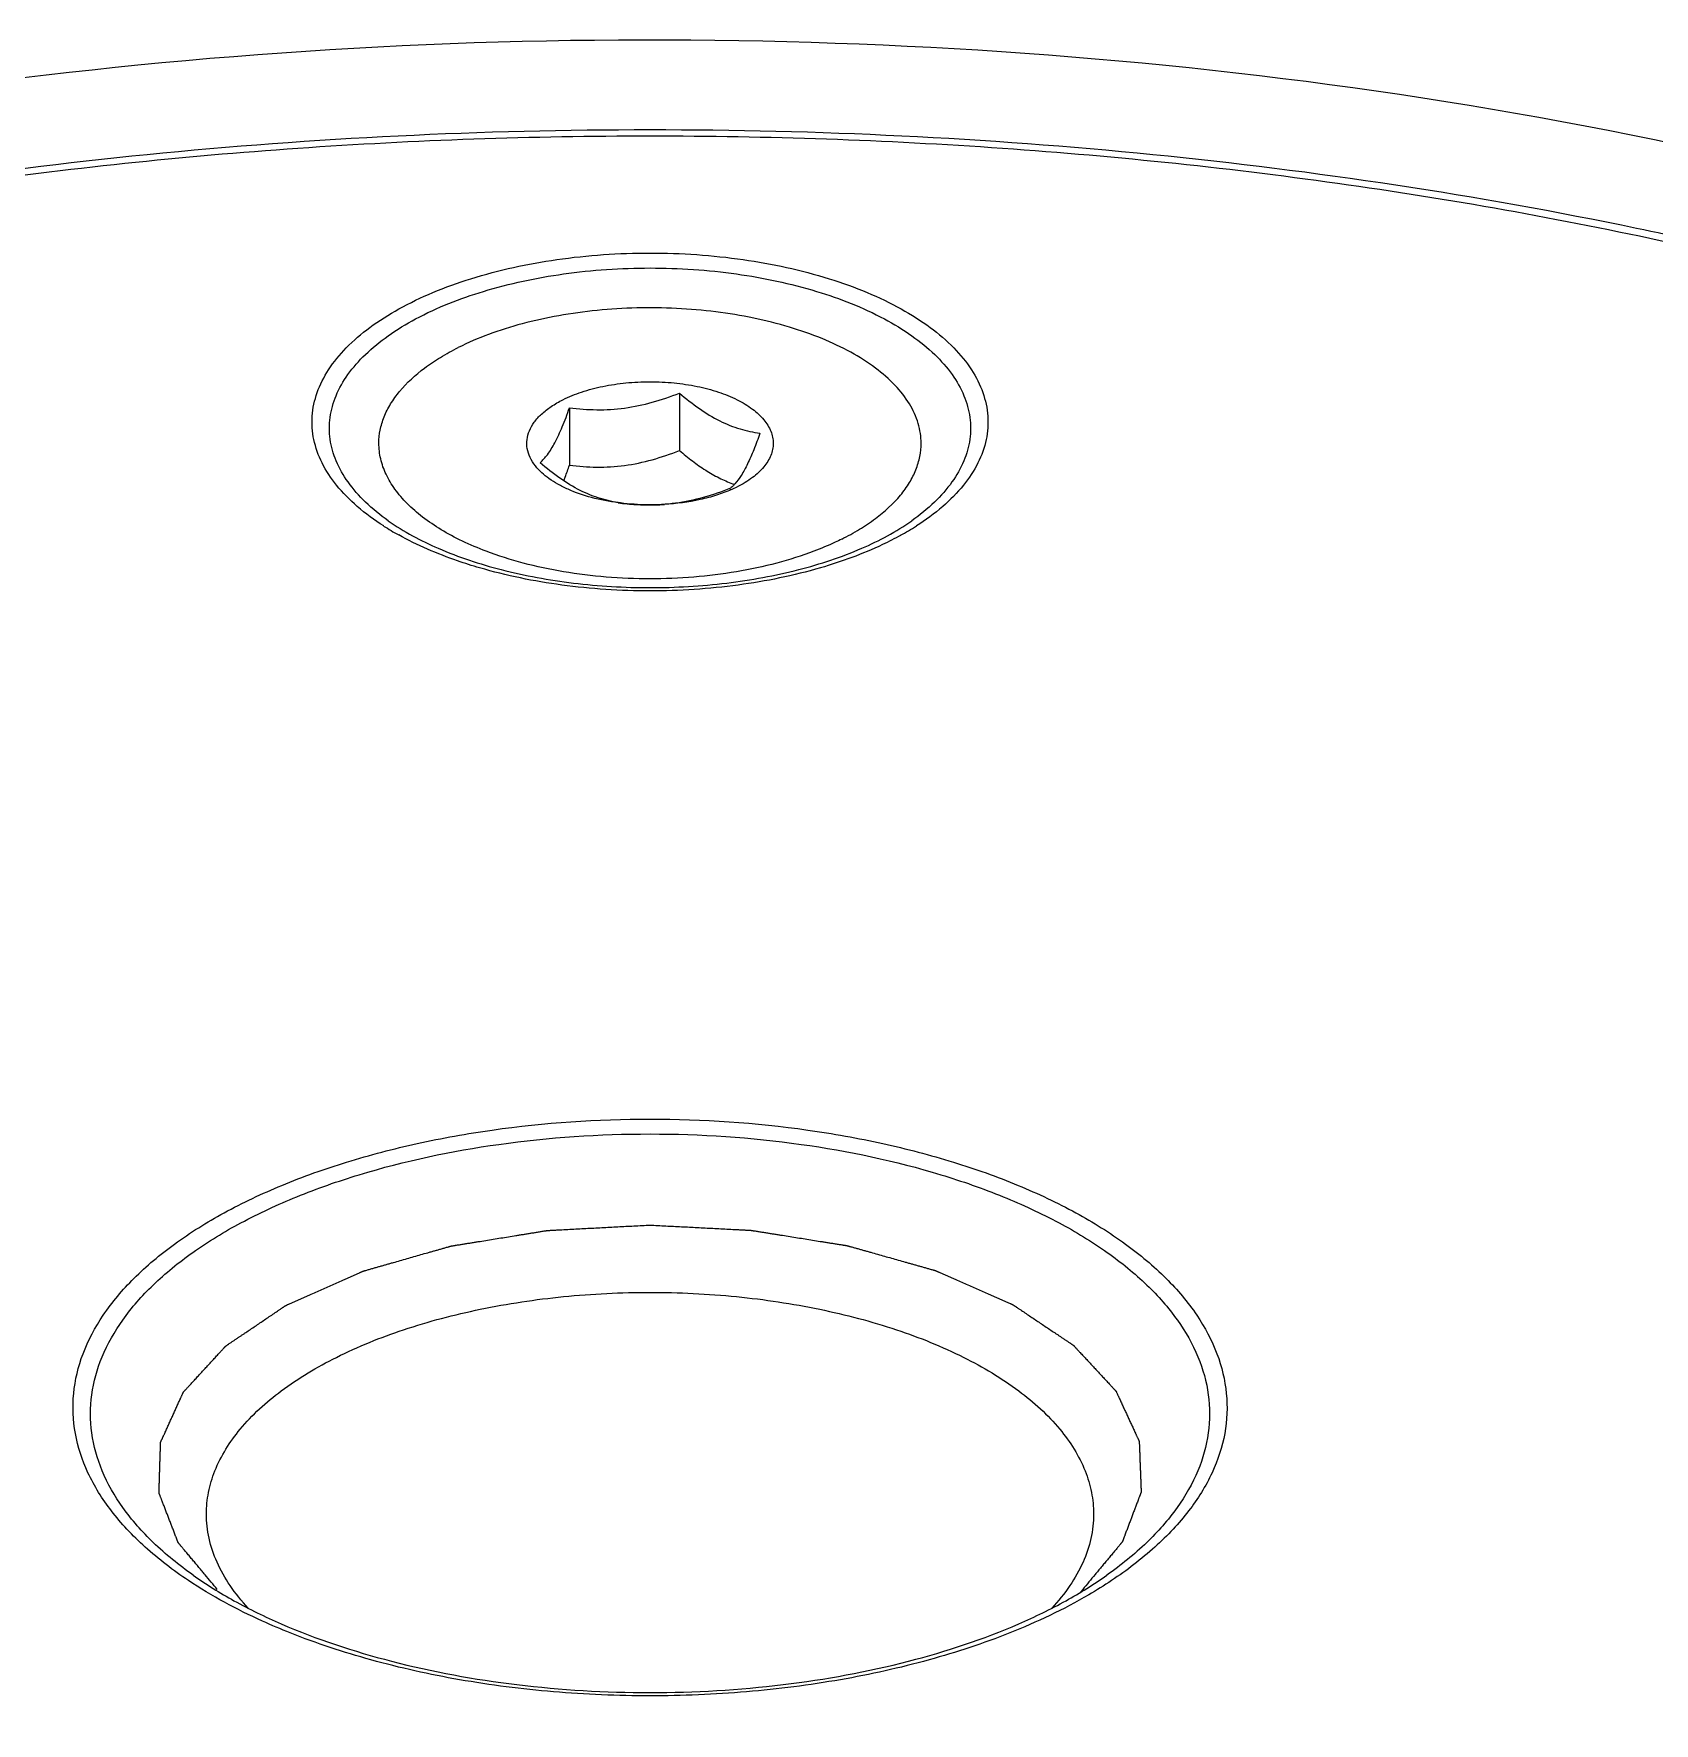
# Model space of a CAD drawing. Header units: millimetres. Extents: x 1177 to 4296, y 93 to 2298.
# Drawn here: x 3194.09 to 3226.96, y 1759.68 to 1793.97 of the extents above; entities that cross this region are included whole.
import ezdxf

# ---------------------------------------------------------------- set-up
doc = ezdxf.new("R2010")
doc.units = ezdxf.units.MM
doc.header["$LTSCALE"] = 0.1
doc.layers.get('0').update_dxf_attribs({"lineweight": 13})

msp = doc.modelspace()

# ---------------------------------------------------------------- linework, layer by layer
for p, q in [((3204.957, 1786.378), (3204.957, 1785.213)), ((3207.188, 1786.677), (3207.188, 1785.512)), ((3201.28, 1784.086), (3201.28, 1784.086)), ((3211.901, 1784.086), (3211.9, 1784.086)), ((3197.32, 1762.686), (3197.319, 1762.687)), ((3215.862, 1762.687), (3215.86, 1762.686))]:
    msp.add_line(p, q)
for centre, radius, start, end in [((3207.203, 1787.084), 2.584, 293.6648, 296.55), ((3209.148, 1787.208), 2.531, 249.5481, 249.753), ((3209.148, 1787.208), 2.532, 249.7532, 250.4657), ((3207.439, 1785.601), 1.161, 318.1032, 318.6973), ((3206.56, 1789.05), 4.642, 262.37, 262.9692), ((3206.566, 1789.106), 4.698, 262.969, 263.5057), ((3206.586, 1789.302), 4.895, 263.5341, 267.8225), ((3206.59, 1789.379), 4.972, 267.8168, 269.1968), ((3206.59, 1789.39), 4.983, 269.1913, 273.3539), ((3204.308, 1788.867), 5.8, 237.4381, 240.9419), ((3208.929, 1788.772), 5.689, 298.8557, 302.5952)]:
    msp.add_arc(centre, radius, start, end)
for points, knots in [([(3259.84, 1767.216), (3259.84, 1768.532), (3259.425, 1771.26), (3257.62, 1775.159), (3254.714, 1778.837), (3250.793, 1782.233), (3245.941, 1785.295), (3240.258, 1787.967), (3233.86, 1790.196), (3224.378, 1792.558), (3211.712, 1794.09), (3196.391, 1793.725), (3184.012, 1791.59), (3174.983, 1788.761), (3170.863, 1787.005), (3168.937, 1786.043)], [0, 0, 0, 0, 0.03828, 0.078895, 0.12364, 0.173568, 0.229059, 0.289976, 0.355805, 0.425756, 0.573842, 0.725184, 0.870066, 0.937383, 1, 1, 1, 1]), ([(3153.99, 1765.224), (3153.99, 1766.13), (3154.172, 1767.967), (3154.977, 1770.663), (3156.293, 1773.278), (3158.095, 1775.784), (3160.354, 1778.164), (3163.045, 1780.403), (3166.142, 1782.488), (3169.617, 1784.402), (3173.437, 1786.131), (3177.568, 1787.662), (3181.973, 1788.982), (3188.238, 1790.463), (3196.467, 1791.697), (3203.185, 1792.024), (3206.59, 1792.024)], [0, 0, 0, 0, 0.042454, 0.085859, 0.131119, 0.178965, 0.229962, 0.284475, 0.342683, 0.404603, 0.470116, 0.538988, 0.610893, 0.68543, 0.84046, 1, 1, 1, 1]), ([(3206.59, 1791.89), (3204.207, 1791.89), (3199.473, 1791.726), (3192.492, 1790.994), (3185.778, 1789.788), (3179.46, 1788.133), (3173.657, 1786.059), (3168.478, 1783.604), (3164.016, 1780.813), (3160.357, 1777.733), (3157.976, 1774.893), (3156.584, 1772.537), (3155.807, 1770.778), (3155.276, 1768.994), (3154.996, 1767.194), (3154.967, 1765.388), (3155.192, 1763.585), (3155.667, 1761.797), (3156.651, 1759.394), (3158.128, 1757.099), (3159.992, 1754.961), (3162.26, 1752.785), (3164.202, 1751.334), (3165.582, 1750.43)], [0, 0, 0, 0, 0.08704, 0.172831, 0.256165, 0.335912, 0.411089, 0.480907, 0.544846, 0.60275, 0.654953, 0.679227, 0.702499, 0.725003, 0.747012, 0.768829, 0.790769, 0.813137, 0.836216, 0.885362, 0.911854, 0.939759, 1, 1, 1, 1]), ([(3206.59, 1792.024), (3209.995, 1792.024), (3216.713, 1791.697), (3224.942, 1790.463), (3231.207, 1788.982), (3235.612, 1787.662), (3239.743, 1786.131), (3243.564, 1784.402), (3247.038, 1782.488), (3250.135, 1780.403), (3252.826, 1778.164), (3255.086, 1775.784), (3256.887, 1773.278), (3258.203, 1770.663), (3259.009, 1767.967), (3259.19, 1766.13), (3259.19, 1765.224)], [0, 0, 0, 0, 0.15954, 0.31457, 0.389108, 0.461012, 0.529884, 0.595397, 0.657317, 0.715525, 0.770038, 0.821035, 0.868881, 0.914141, 0.957546, 1, 1, 1, 1]), ([(3247.519, 1750.379), (3248.905, 1751.281), (3250.857, 1752.732), (3253.137, 1754.907), (3255.013, 1757.046), (3256.502, 1759.342), (3257.496, 1761.746), (3257.979, 1763.536), (3258.21, 1765.341), (3258.189, 1767.149), (3257.914, 1768.952), (3257.388, 1770.738), (3256.616, 1772.5), (3255.229, 1774.859), (3252.853, 1777.704), (3249.196, 1780.79), (3244.736, 1783.587), (3239.554, 1786.046), (3233.748, 1788.125), (3227.425, 1789.784), (3220.704, 1790.992), (3213.715, 1791.726), (3208.976, 1791.89), (3206.59, 1791.89)], [0, 0, 0, 0, 0.060346, 0.088299, 0.114835, 0.164051, 0.187154, 0.209538, 0.231485, 0.253301, 0.275302, 0.29779, 0.321042, 0.345293, 0.397443, 0.455296, 0.51919, 0.588971, 0.664121, 0.743851, 0.827174, 0.912962, 1, 1, 1, 1]), ([(3201.187, 1783.979), (3201, 1784.099), (3200.657, 1784.349), (3200.23, 1784.779), (3199.925, 1785.238), (3199.75, 1785.72), (3199.714, 1786.214), (3199.82, 1786.703), (3200.062, 1787.175), (3200.429, 1787.62), (3200.914, 1788.033), (3201.506, 1788.407), (3202.196, 1788.736), (3203.255, 1789.117), (3204.73, 1789.435), (3205.959, 1789.519), (3206.59, 1789.519)], [0, 0, 0, 0, 0.060741, 0.115522, 0.165007, 0.210569, 0.254278, 0.298617, 0.345922, 0.397933, 0.45565, 0.519432, 0.589136, 0.664247, 0.827173, 1, 1, 1, 1]), ([(3206.59, 1789.519), (3207.222, 1789.519), (3208.45, 1789.435), (3209.925, 1789.117), (3210.985, 1788.736), (3211.674, 1788.407), (3212.267, 1788.033), (3212.751, 1787.62), (3213.119, 1787.175), (3213.36, 1786.703), (3213.466, 1786.213), (3213.431, 1785.72), (3213.256, 1785.238), (3212.95, 1784.778), (3212.523, 1784.348), (3212.18, 1784.099), (3211.994, 1783.979)], [0, 0, 0, 0, 0.172833, 0.335756, 0.410866, 0.480569, 0.544349, 0.602064, 0.654073, 0.701376, 0.745714, 0.789424, 0.834986, 0.884474, 0.939256, 1, 1, 1, 1]), ([(3201.28, 1784.086), (3201.117, 1784.201), (3200.821, 1784.44), (3200.459, 1784.848), (3200.21, 1785.281), (3200.082, 1785.732), (3200.081, 1786.19), (3200.208, 1786.642), (3200.457, 1787.075), (3200.818, 1787.483), (3201.284, 1787.861), (3202.066, 1788.336), (3203.256, 1788.8), (3204.861, 1789.139), (3206.004, 1789.215), (3206.59, 1789.215)], [0, 0, 0, 0, 0.05874, 0.111788, 0.159975, 0.204822, 0.248462, 0.293292, 0.341448, 0.394456, 0.453152, 0.517791, 0.66362, 0.827059, 1, 1, 1, 1]), ([(3206.59, 1789.215), (3207.177, 1789.215), (3208.319, 1789.139), (3209.925, 1788.8), (3211.114, 1788.336), (3211.896, 1787.861), (3212.363, 1787.483), (3212.724, 1787.075), (3212.972, 1786.641), (3213.099, 1786.19), (3213.099, 1785.732), (3212.971, 1785.281), (3212.721, 1784.848), (3212.359, 1784.44), (3212.063, 1784.201), (3211.901, 1784.086)], [0, 0, 0, 0, 0.172947, 0.336385, 0.482211, 0.546848, 0.605542, 0.658548, 0.706702, 0.751531, 0.795171, 0.840019, 0.888207, 0.941257, 1, 1, 1, 1]), ([(3212.09, 1785.657), (3212.09, 1785.725), (3212.08, 1785.861), (3212.019, 1786.136), (3211.861, 1786.478), (3211.561, 1786.857), (3211.156, 1787.208), (3210.655, 1787.524), (3210.068, 1787.8), (3209.407, 1788.03), (3208.686, 1788.21), (3207.921, 1788.335), (3207.127, 1788.404), (3206.322, 1788.414), (3205.522, 1788.365), (3204.745, 1788.258), (3204.008, 1788.096), (3203.326, 1787.882), (3202.9, 1787.701), (3202.701, 1787.601)], [0, 0, 0, 0, 0.019029, 0.038363, 0.07896, 0.123687, 0.173594, 0.229061, 0.289952, 0.355752, 0.425673, 0.49873, 0.573805, 0.6497, 0.725184, 0.799045, 0.870125, 0.937404, 1, 1, 1, 1]), ([(3201.09, 1785.657), (3201.09, 1785.747), (3201.108, 1785.931), (3201.19, 1786.201), (3201.324, 1786.465), (3201.579, 1786.818), (3201.928, 1787.133), (3202.343, 1787.411), (3202.578, 1787.54), (3202.701, 1787.601)], [0, 0, 0, 0, 0.102118, 0.207106, 0.317503, 0.435314, 0.697705, 0.843973, 1, 1, 1, 1]), ([(3204.822, 1786.541), (3204.945, 1786.602), (3205.211, 1786.709), (3205.641, 1786.822), (3206.106, 1786.891), (3206.59, 1786.915), (3207.074, 1786.891), (3207.54, 1786.822), (3207.97, 1786.709), (3208.349, 1786.557), (3208.663, 1786.37), (3208.901, 1786.155), (3209.031, 1785.95), (3209.082, 1785.781), (3209.094, 1785.657), (3209.082, 1785.532), (3209.031, 1785.364), (3208.901, 1785.159), (3208.663, 1784.944), (3208.467, 1784.827), (3208.358, 1784.773)], [0, 0, 0, 0, 0.067708, 0.141686, 0.220117, 0.300861, 0.381603, 0.460036, 0.53401, 0.601719, 0.661917, 0.714225, 0.759575, 0.780504, 0.80086, 0.821216, 0.842144, 0.887493, 0.939804, 1, 1, 1, 1]), ([(3204.265, 1785.198), (3204.223, 1785.251), (3204.152, 1785.362), (3204.091, 1785.546), (3204.086, 1785.734), (3204.136, 1785.919), (3204.24, 1786.096), (3204.392, 1786.261), (3204.589, 1786.414), (3204.741, 1786.5), (3204.822, 1786.541)], [0, 0, 0, 0, 0.119822, 0.23012, 0.336539, 0.44566, 0.563395, 0.693858, 0.839295, 1, 1, 1, 1]), ([(3204.36, 1785.263), (3204.414, 1785.312), (3204.526, 1785.438), (3204.676, 1785.685), (3204.821, 1786.006), (3204.911, 1786.247), (3204.957, 1786.378)], [0, 0, 0, 0, 0.172251, 0.394484, 0.674182, 1, 1, 1, 1]), ([(3204.957, 1786.378), (3205.14, 1786.355), (3205.513, 1786.326), (3206.078, 1786.359), (3206.642, 1786.479), (3207.007, 1786.606), (3207.188, 1786.677)], [0, 0, 0, 0, 0.24298, 0.491111, 0.744094, 1, 1, 1, 1]), ([(3207.188, 1786.677), (3207.318, 1786.566), (3207.577, 1786.36), (3207.926, 1786.146), (3208.207, 1786.019), (3208.478, 1785.925), (3208.685, 1785.88), (3208.821, 1785.861)], [0, 0, 0, 0, 0.276541, 0.536549, 0.659077, 0.776703, 1, 1, 1, 1]), ([(3208.821, 1785.861), (3208.781, 1785.748), (3208.703, 1785.538), (3208.579, 1785.251), (3208.453, 1785.017), (3208.358, 1784.888), (3208.311, 1784.835)], [0, 0, 0, 0, 0.309873, 0.584886, 0.81492, 1, 1, 1, 1]), ([(3203.264, 1783.467), (3203.101, 1783.529), (3202.79, 1783.661), (3202.358, 1783.891), (3201.982, 1784.145), (3201.665, 1784.419), (3201.413, 1784.711), (3201.228, 1785.017), (3201.116, 1785.334), (3201.09, 1785.551), (3201.09, 1785.657)], [0, 0, 0, 0, 0.160213, 0.309991, 0.448756, 0.576423, 0.69356, 0.801536, 0.90263, 1, 1, 1, 1]), ([(3204.957, 1785.213), (3205.14, 1785.19), (3205.513, 1785.161), (3206.078, 1785.194), (3206.642, 1785.314), (3207.007, 1785.441), (3207.188, 1785.512)], [0, 0, 0, 0, 0.242978, 0.49111, 0.744097, 1, 1, 1, 1]), ([(3207.188, 1785.512), (3207.274, 1785.439), (3207.446, 1785.298), (3207.713, 1785.11), (3207.984, 1784.953), (3208.17, 1784.871), (3208.263, 1784.836)], [0, 0, 0, 0, 0.265636, 0.522345, 0.767559, 1, 1, 1, 1]), ([(3210.479, 1783.712), (3210.603, 1783.774), (3210.837, 1783.903), (3211.252, 1784.181), (3211.602, 1784.496), (3211.857, 1784.849), (3211.991, 1785.113), (3212.072, 1785.383), (3212.09, 1785.567), (3212.09, 1785.657)], [0, 0, 0, 0, 0.156027, 0.302295, 0.564686, 0.682497, 0.792894, 0.897882, 1, 1, 1, 1]), ([(3205.943, 1784.45), (3205.761, 1784.474), (3205.415, 1784.541), (3205.007, 1784.68), (3204.724, 1784.821), (3204.492, 1784.966), (3204.343, 1785.099), (3204.265, 1785.198)], [0, 0, 0, 0, 0.293828, 0.562902, 0.685624, 0.79951, 1, 1, 1, 1]), ([(3205.993, 1784.446), (3205.856, 1784.466), (3205.649, 1784.511), (3205.379, 1784.605), (3205.097, 1784.732), (3204.749, 1784.946), (3204.489, 1785.152), (3204.36, 1785.263)], [0, 0, 0, 0, 0.223297, 0.340923, 0.463451, 0.723459, 1, 1, 1, 1]), ([(3204.838, 1784.895), (3204.848, 1784.921), (3204.89, 1785.026), (3204.929, 1785.132), (3204.957, 1785.213)], [0, 0, 0, 0, 0.241654, 1, 1, 1, 1]), ([(3208.223, 1784.745), (3208.043, 1784.674), (3207.677, 1784.547), (3207.113, 1784.427), (3206.548, 1784.395), (3206.175, 1784.423), (3205.993, 1784.446)], [0, 0, 0, 0, 0.255906, 0.508889, 0.75702, 1, 1, 1, 1]), ([(3208.24, 1784.718), (3208.142, 1784.675), (3207.933, 1784.597), (3207.483, 1784.477), (3207.125, 1784.43), (3206.882, 1784.415)], [0, 0, 0, 0, 0.230379, 0.476336, 1, 1, 1, 1]), ([(3208.303, 1784.826), (3208.297, 1784.818), (3208.271, 1784.79), (3208.244, 1784.764), (3208.223, 1784.745)], [0, 0, 0, 0, 0.261846, 1, 1, 1, 1]), ([(3201.28, 1784.086), (3201.595, 1783.863), (3202.34, 1783.468), (3203.609, 1783.051), (3205.055, 1782.788), (3206.071, 1782.728), (3206.59, 1782.728)], [0, 0, 0, 0, 0.208445, 0.451639, 0.719441, 1, 1, 1, 1]), ([(3206.59, 1782.728), (3207.11, 1782.728), (3208.126, 1782.788), (3209.571, 1783.051), (3210.841, 1783.468), (3211.586, 1783.863), (3211.901, 1784.086)], [0, 0, 0, 0, 0.280551, 0.548349, 0.791545, 1, 1, 1, 1]), ([(3203.134, 1783.129), (3202.983, 1783.173), (3202.419, 1783.352), (3201.871, 1783.586), (3201.491, 1783.797)], [0, 0, 0, 0, 0.265035, 1, 1, 1, 1]), ([(3210.479, 1783.712), (3210.435, 1783.69), (3210.25, 1783.601), (3210.061, 1783.522), (3209.916, 1783.467)], [0, 0, 0, 0, 0.242789, 1, 1, 1, 1]), ([(3211.674, 1783.789), (3211.554, 1783.723), (3211.031, 1783.456), (3210.477, 1783.254), (3210.047, 1783.129)], [0, 0, 0, 0, 0.234823, 1, 1, 1, 1]), ([(3209.916, 1783.467), (3209.67, 1783.373), (3209.152, 1783.21), (3208.336, 1783.037), (3207.474, 1782.931), (3206.59, 1782.895), (3205.706, 1782.931), (3204.845, 1783.037), (3204.029, 1783.21), (3203.51, 1783.373), (3203.264, 1783.467)], [0, 0, 0, 0, 0.11643, 0.240073, 0.368753, 0.500006, 0.63126, 0.759938, 0.883585, 1, 1, 1, 1]), ([(3206.59, 1782.661), (3205.992, 1782.661), (3204.825, 1782.737), (3203.678, 1782.97), (3203.134, 1783.129)], [0, 0, 0, 0, 0.5132, 1, 1, 1, 1]), ([(3210.047, 1783.129), (3209.502, 1782.97), (3208.355, 1782.737), (3207.188, 1782.661), (3206.59, 1782.661)], [0, 0, 0, 0, 0.486811, 1, 1, 1, 1]), ([(3197.225, 1762.577), (3196.917, 1762.783), (3196.483, 1763.113), (3195.979, 1763.607), (3195.565, 1764.092), (3195.165, 1764.729), (3194.895, 1765.547), (3194.859, 1766.383), (3195.06, 1767.209), (3195.487, 1768.004), (3196.124, 1768.754), (3196.956, 1769.448), (3197.969, 1770.077), (3199.142, 1770.63), (3200.456, 1771.097), (3201.885, 1771.47), (3203.933, 1771.836), (3205.521, 1771.943), (3206.59, 1771.943)], [0, 0, 0, 0, 0.059906, 0.08766, 0.114014, 0.162945, 0.208186, 0.25184, 0.296359, 0.343998, 0.396404, 0.454512, 0.518637, 0.588611, 0.663914, 0.743759, 0.827155, 1, 1, 1, 1]), ([(3197.319, 1762.687), (3197.035, 1762.887), (3196.518, 1763.305), (3195.887, 1764.017), (3195.452, 1764.773), (3195.229, 1765.561), (3195.228, 1766.36), (3195.45, 1767.148), (3195.883, 1767.904), (3196.514, 1768.617), (3197.328, 1769.276), (3198.31, 1769.873), (3199.444, 1770.397), (3201.176, 1771.002), (3203.573, 1771.507), (3205.566, 1771.64), (3206.59, 1771.64)], [0, 0, 0, 0, 0.058725, 0.11176, 0.159939, 0.204777, 0.248409, 0.293231, 0.341382, 0.394381, 0.453067, 0.517698, 0.588076, 0.663674, 0.827089, 1, 1, 1, 1]), ([(3206.59, 1771.943), (3207.659, 1771.943), (3209.247, 1771.836), (3211.295, 1771.47), (3212.724, 1771.097), (3214.038, 1770.63), (3215.212, 1770.077), (3216.224, 1769.448), (3217.057, 1768.754), (3217.694, 1768.004), (3218.12, 1767.209), (3218.321, 1766.383), (3218.286, 1765.547), (3218.016, 1764.729), (3217.616, 1764.092), (3217.202, 1763.607), (3216.698, 1763.113), (3216.264, 1762.783), (3215.956, 1762.578)], [0, 0, 0, 0, 0.172844, 0.25624, 0.336086, 0.41139, 0.481365, 0.545492, 0.603601, 0.656009, 0.703649, 0.748169, 0.791824, 0.837064, 0.885992, 0.912345, 0.940097, 1, 1, 1, 1]), ([(3206.59, 1771.64), (3207.614, 1771.64), (3209.608, 1771.507), (3212.005, 1771.002), (3213.736, 1770.397), (3214.87, 1769.873), (3215.853, 1769.276), (3216.667, 1768.617), (3217.297, 1767.904), (3217.731, 1767.148), (3217.953, 1766.36), (3217.952, 1765.561), (3217.729, 1764.774), (3217.294, 1764.018), (3216.662, 1763.305), (3216.146, 1762.888), (3215.862, 1762.687)], [0, 0, 0, 0, 0.172909, 0.336325, 0.411924, 0.482303, 0.546934, 0.605621, 0.658622, 0.706773, 0.751596, 0.795228, 0.840065, 0.888243, 0.941276, 1, 1, 1, 1]), ([(3197.81, 1762.397), (3197.769, 1762.447), (3197.686, 1762.546), (3197.583, 1762.669), (3197.501, 1762.768), (3197.439, 1762.842), (3197.377, 1762.916), (3197.315, 1762.99), (3197.253, 1763.064), (3197.191, 1763.138), (3197.144, 1763.194), (3197.113, 1763.231), (3197.098, 1763.249), (3197.082, 1763.268), (3197.069, 1763.283), (3197.059, 1763.296), (3197.051, 1763.305), (3197.043, 1763.314), (3197.037, 1763.322), (3197.032, 1763.328), (3197.028, 1763.333), (3197.024, 1763.337), (3197.021, 1763.341), (3197.019, 1763.343), (3197.018, 1763.344), (3197.018, 1763.345), (3197.017, 1763.346), (3197.017, 1763.347), (3197.016, 1763.348), (3197.016, 1763.35), (3197.015, 1763.352), (3197.014, 1763.354), (3197.013, 1763.357), (3197.01, 1763.363), (3197.007, 1763.371), (3197.002, 1763.385), (3196.996, 1763.401), (3196.988, 1763.421), (3196.981, 1763.44), (3196.973, 1763.46), (3196.963, 1763.486), (3196.95, 1763.519), (3196.935, 1763.559), (3196.92, 1763.598), (3196.905, 1763.638), (3196.884, 1763.69), (3196.859, 1763.756), (3196.829, 1763.835), (3196.798, 1763.914), (3196.768, 1763.992), (3196.743, 1764.058), (3196.722, 1764.111), (3196.707, 1764.15), (3196.695, 1764.183), (3196.684, 1764.209), (3196.677, 1764.229), (3196.669, 1764.249), (3196.662, 1764.268), (3196.655, 1764.285), (3196.65, 1764.298), (3196.647, 1764.308), (3196.643, 1764.318), (3196.639, 1764.328), (3196.636, 1764.336), (3196.633, 1764.342), (3196.632, 1764.346), (3196.63, 1764.35), (3196.63, 1764.352), (3196.629, 1764.353), (3196.629, 1764.354), (3196.628, 1764.355), (3196.628, 1764.355), (3196.628, 1764.356), (3196.628, 1764.358), (3196.628, 1764.36), (3196.629, 1764.362), (3196.629, 1764.365), (3196.629, 1764.368), (3196.629, 1764.372), (3196.629, 1764.377), (3196.629, 1764.382), (3196.629, 1764.389), (3196.63, 1764.397), (3196.63, 1764.411), (3196.631, 1764.434), (3196.632, 1764.468), (3196.633, 1764.508), (3196.634, 1764.548), (3196.636, 1764.588), (3196.637, 1764.628), (3196.638, 1764.668), (3196.64, 1764.722), (3196.642, 1764.789), (3196.644, 1764.869), (3196.647, 1764.949), (3196.649, 1765.016), (3196.651, 1765.07), (3196.652, 1765.11), (3196.653, 1765.15), (3196.655, 1765.19), (3196.656, 1765.23), (3196.657, 1765.271), (3196.658, 1765.304), (3196.659, 1765.327), (3196.659, 1765.341), (3196.659, 1765.349), (3196.66, 1765.356), (3196.66, 1765.361), (3196.66, 1765.366), (3196.66, 1765.37), (3196.66, 1765.373), (3196.66, 1765.376), (3196.66, 1765.378), (3196.66, 1765.381), (3196.661, 1765.382), (3196.661, 1765.383), (3196.661, 1765.383), (3196.661, 1765.383), (3196.661, 1765.384), (3196.661, 1765.385), (3196.662, 1765.386), (3196.663, 1765.388), (3196.665, 1765.392), (3196.666, 1765.396), (3196.669, 1765.403), (3196.673, 1765.411), (3196.678, 1765.421), (3196.682, 1765.431), (3196.687, 1765.441), (3196.693, 1765.454), (3196.7, 1765.471), (3196.709, 1765.49), (3196.718, 1765.51), (3196.727, 1765.53), (3196.74, 1765.557), (3196.755, 1765.59), (3196.773, 1765.63), (3196.797, 1765.683), (3196.827, 1765.749), (3196.863, 1765.829), (3196.899, 1765.909), (3196.936, 1765.988), (3196.966, 1766.055), (3196.99, 1766.108), (3197.008, 1766.147), (3197.026, 1766.187), (3197.044, 1766.227), (3197.059, 1766.26), (3197.071, 1766.287), (3197.08, 1766.307), (3197.089, 1766.327), (3197.098, 1766.347), (3197.106, 1766.363), (3197.112, 1766.376), (3197.116, 1766.385), (3197.118, 1766.39), (3197.12, 1766.394), (3197.121, 1766.396), (3197.122, 1766.398), (3197.123, 1766.4), (3197.123, 1766.401), (3197.124, 1766.402), (3197.124, 1766.403), (3197.125, 1766.404), (3197.126, 1766.405), (3197.128, 1766.407), (3197.131, 1766.41), (3197.135, 1766.415), (3197.14, 1766.42), (3197.145, 1766.426), (3197.152, 1766.433), (3197.161, 1766.442), (3197.169, 1766.452), (3197.18, 1766.464), (3197.194, 1766.479), (3197.211, 1766.497), (3197.228, 1766.515), (3197.261, 1766.552), (3197.312, 1766.607), (3197.379, 1766.68), (3197.446, 1766.752), (3197.513, 1766.825), (3197.58, 1766.898), (3197.647, 1766.971), (3197.703, 1767.032), (3197.748, 1767.081), (3197.781, 1767.117), (3197.815, 1767.154), (3197.843, 1767.184), (3197.865, 1767.208), (3197.882, 1767.227), (3197.899, 1767.245), (3197.916, 1767.263), (3197.93, 1767.278), (3197.941, 1767.291), (3197.949, 1767.3), (3197.956, 1767.307), (3197.962, 1767.313), (3197.966, 1767.318), (3197.97, 1767.322), (3197.974, 1767.326), (3197.976, 1767.329), (3197.978, 1767.331), (3197.98, 1767.333), (3197.981, 1767.334), (3197.982, 1767.335), (3197.982, 1767.335), (3197.982, 1767.336), (3197.983, 1767.336), (3197.983, 1767.336), (3197.984, 1767.337), (3197.984, 1767.337), (3197.986, 1767.338), (3197.987, 1767.339), (3197.989, 1767.341), (3197.992, 1767.342), (3197.996, 1767.345), (3198.001, 1767.348), (3198.007, 1767.352), (3198.013, 1767.356), (3198.021, 1767.362), (3198.031, 1767.368), (3198.042, 1767.376), (3198.058, 1767.387), (3198.078, 1767.401), (3198.102, 1767.417), (3198.126, 1767.433), (3198.15, 1767.449), (3198.182, 1767.471), (3198.222, 1767.498), (3198.269, 1767.53), (3198.317, 1767.562), (3198.381, 1767.605), (3198.46, 1767.659), (3198.556, 1767.723), (3198.651, 1767.788), (3198.747, 1767.853), (3198.843, 1767.917), (3198.938, 1767.982), (3199.01, 1768.03), (3199.058, 1768.062), (3199.081, 1768.079), (3199.105, 1768.095), (3199.125, 1768.108), (3199.141, 1768.119), (3199.153, 1768.127), (3199.165, 1768.135), (3199.175, 1768.142), (3199.183, 1768.147), (3199.189, 1768.151), (3199.195, 1768.155), (3199.199, 1768.158), (3199.202, 1768.16), (3199.204, 1768.161), (3199.205, 1768.162), (3199.206, 1768.162), (3199.207, 1768.163), (3199.209, 1768.164), (3199.212, 1768.165), (3199.215, 1768.167), (3199.219, 1768.168), (3199.224, 1768.17), (3199.233, 1768.174), (3199.245, 1768.18), (3199.266, 1768.189), (3199.291, 1768.2), (3199.322, 1768.214), (3199.352, 1768.228), (3199.383, 1768.241), (3199.423, 1768.259), (3199.474, 1768.282), (3199.535, 1768.309), (3199.596, 1768.336), (3199.657, 1768.363), (3199.739, 1768.399), (3199.841, 1768.444), (3199.963, 1768.499), (3200.085, 1768.553), (3200.207, 1768.607), (3200.309, 1768.652), (3200.39, 1768.688), (3200.451, 1768.715), (3200.512, 1768.743), (3200.563, 1768.765), (3200.604, 1768.783), (3200.635, 1768.797), (3200.665, 1768.81), (3200.691, 1768.822), (3200.711, 1768.831), (3200.726, 1768.837), (3200.739, 1768.843), (3200.749, 1768.848), (3200.755, 1768.85), (3200.761, 1768.853), (3200.764, 1768.854), (3200.766, 1768.855), (3200.769, 1768.856), (3200.772, 1768.857), (3200.777, 1768.859), (3200.783, 1768.86), (3200.79, 1768.862), (3200.799, 1768.865), (3200.81, 1768.868), (3200.831, 1768.874), (3200.86, 1768.882), (3200.894, 1768.892), (3200.929, 1768.902), (3200.976, 1768.915), (3201.034, 1768.932), (3201.104, 1768.952), (3201.173, 1768.972), (3201.243, 1768.992), (3201.313, 1769.012), (3201.406, 1769.038), (3201.522, 1769.071), (3201.662, 1769.111), (3201.801, 1769.151), (3201.941, 1769.191), (3202.057, 1769.224), (3202.15, 1769.25), (3202.22, 1769.27), (3202.29, 1769.29), (3202.348, 1769.307), (3202.394, 1769.32), (3202.429, 1769.33), (3202.464, 1769.34), (3202.493, 1769.348), (3202.513, 1769.354), (3202.525, 1769.357), (3202.534, 1769.36), (3202.541, 1769.362), (3202.547, 1769.364), (3202.551, 1769.365), (3202.555, 1769.366), (3202.558, 1769.366), (3202.561, 1769.367), (3202.565, 1769.367), (3202.572, 1769.368), (3202.58, 1769.37), (3202.592, 1769.372), (3202.608, 1769.374), (3202.627, 1769.377), (3202.653, 1769.382), (3202.685, 1769.387), (3202.723, 1769.393), (3202.761, 1769.399), (3202.812, 1769.407), (3202.876, 1769.418), (3202.952, 1769.43), (3203.028, 1769.442), (3203.13, 1769.459), (3203.258, 1769.479), (3203.411, 1769.504), (3203.563, 1769.529), (3203.716, 1769.553), (3203.844, 1769.574), (3203.945, 1769.59), (3204.022, 1769.603), (3204.098, 1769.615), (3204.175, 1769.627), (3204.238, 1769.638), (3204.289, 1769.646), (3204.328, 1769.652), (3204.366, 1769.658), (3204.404, 1769.664), (3204.436, 1769.67), (3204.461, 1769.674), (3204.477, 1769.676), (3204.488, 1769.678), (3204.495, 1769.679), (3204.5, 1769.68), (3204.504, 1769.681), (3204.507, 1769.681), (3204.509, 1769.681), (3204.511, 1769.682), (3204.513, 1769.682), (3204.515, 1769.682), (3204.521, 1769.682), (3204.529, 1769.683), (3204.539, 1769.683), (3204.55, 1769.684), (3204.563, 1769.684), (3204.58, 1769.685), (3204.6, 1769.686), (3204.621, 1769.687), (3204.648, 1769.689), (3204.682, 1769.691), (3204.736, 1769.694), (3204.83, 1769.699), (3204.966, 1769.706), (3205.128, 1769.714), (3205.291, 1769.723), (3205.453, 1769.731), (3205.616, 1769.74), (3205.778, 1769.748), (3205.995, 1769.76), (3206.265, 1769.774), (3206.482, 1769.785), (3206.59, 1769.791)], [0, 0, 0, 0, 0.015625, 0.03125, 0.039062, 0.046875, 0.054688, 0.0625, 0.070312, 0.078125, 0.085938, 0.087891, 0.089844, 0.091797, 0.09375, 0.094727, 0.095703, 0.09668, 0.097656, 0.098145, 0.098633, 0.099121, 0.099609, 0.099731, 0.099854, 0.099915, 0.099976, 0.100098, 0.10022, 0.100342, 0.100586, 0.10083, 0.101074, 0.101562, 0.102539, 0.103516, 0.105469, 0.107422, 0.109375, 0.111328, 0.113281, 0.117188, 0.121094, 0.125, 0.128906, 0.132812, 0.140625, 0.148438, 0.15625, 0.164062, 0.171875, 0.175781, 0.179688, 0.183594, 0.185547, 0.1875, 0.189453, 0.191406, 0.193359, 0.194336, 0.195312, 0.196289, 0.197266, 0.198242, 0.19873, 0.199219, 0.199463, 0.199707, 0.199829, 0.19989, 0.199951, 0.200012, 0.200073, 0.200195, 0.200439, 0.200684, 0.200928, 0.201172, 0.20166, 0.202148, 0.202637, 0.203125, 0.204102, 0.205078, 0.207031, 0.210938, 0.214844, 0.21875, 0.222656, 0.226562, 0.230469, 0.234375, 0.242188, 0.25, 0.257812, 0.265625, 0.269531, 0.273438, 0.277344, 0.28125, 0.285156, 0.289062, 0.292969, 0.294922, 0.295898, 0.296875, 0.297363, 0.297852, 0.29834, 0.298828, 0.299072, 0.299316, 0.299561, 0.299805, 0.299927, 0.299957, 0.299988, 0.300049, 0.30011, 0.300171, 0.300293, 0.300537, 0.300781, 0.30127, 0.301758, 0.302734, 0.303711, 0.304688, 0.305664, 0.306641, 0.308594, 0.310547, 0.3125, 0.314453, 0.316406, 0.320312, 0.324219, 0.328125, 0.335938, 0.34375, 0.351562, 0.359375, 0.367188, 0.371094, 0.375, 0.378906, 0.382812, 0.386719, 0.388672, 0.390625, 0.392578, 0.394531, 0.396484, 0.397461, 0.398438, 0.398926, 0.39917, 0.399414, 0.399658, 0.39978, 0.399902, 0.400024, 0.400085, 0.400146, 0.400269, 0.400391, 0.400879, 0.401367, 0.401855, 0.402344, 0.40332, 0.404297, 0.405273, 0.40625, 0.408203, 0.410156, 0.412109, 0.414062, 0.421875, 0.429688, 0.4375, 0.445312, 0.453125, 0.460938, 0.46875, 0.472656, 0.476562, 0.480469, 0.484375, 0.486328, 0.488281, 0.490234, 0.492188, 0.494141, 0.495117, 0.496094, 0.49707, 0.497559, 0.498047, 0.498535, 0.499023, 0.499268, 0.499512, 0.499634, 0.499756, 0.499878, 0.499939, 0.499969, 0.5, 0.500031, 0.500061, 0.500122, 0.500244, 0.500366, 0.500488, 0.500732, 0.500977, 0.501465, 0.501953, 0.502441, 0.50293, 0.503906, 0.504883, 0.505859, 0.507812, 0.509766, 0.511719, 0.513672, 0.515625, 0.519531, 0.523438, 0.527344, 0.53125, 0.539062, 0.546875, 0.554688, 0.5625, 0.570312, 0.578125, 0.585938, 0.587891, 0.589844, 0.591797, 0.59375, 0.594727, 0.595703, 0.59668, 0.597656, 0.598145, 0.598633, 0.599121, 0.599609, 0.599731, 0.599854, 0.599915, 0.599976, 0.600098, 0.60022, 0.600342, 0.600586, 0.60083, 0.601074, 0.601562, 0.602539, 0.603516, 0.605469, 0.607422, 0.609375, 0.611328, 0.613281, 0.617188, 0.621094, 0.625, 0.628906, 0.632812, 0.640625, 0.648438, 0.65625, 0.664062, 0.671875, 0.675781, 0.679688, 0.683594, 0.6875, 0.689453, 0.691406, 0.693359, 0.695312, 0.696289, 0.697266, 0.698242, 0.69873, 0.699219, 0.699463, 0.699707, 0.699829, 0.699951, 0.700195, 0.700439, 0.700684, 0.701172, 0.70166, 0.702148, 0.703125, 0.705078, 0.707031, 0.708984, 0.710938, 0.714844, 0.71875, 0.722656, 0.726562, 0.730469, 0.734375, 0.742188, 0.75, 0.757812, 0.765625, 0.773438, 0.777344, 0.78125, 0.785156, 0.789062, 0.791016, 0.792969, 0.794922, 0.796875, 0.797852, 0.79834, 0.798828, 0.799316, 0.799561, 0.799805, 0.800049, 0.800171, 0.800293, 0.800537, 0.800781, 0.80127, 0.801758, 0.802734, 0.803711, 0.804688, 0.806641, 0.808594, 0.810547, 0.8125, 0.816406, 0.820312, 0.824219, 0.828125, 0.835938, 0.84375, 0.851562, 0.859375, 0.867188, 0.871094, 0.875, 0.878906, 0.882812, 0.886719, 0.888672, 0.890625, 0.892578, 0.894531, 0.896484, 0.897461, 0.898438, 0.898926, 0.89917, 0.899414, 0.899658, 0.89978, 0.899902, 0.900024, 0.900085, 0.900146, 0.900391, 0.900879, 0.901367, 0.901855, 0.902344, 0.90332, 0.904297, 0.905273, 0.90625, 0.908203, 0.910156, 0.914062, 0.921875, 0.929688, 0.9375, 0.945312, 0.953125, 0.960938, 0.96875, 0.984375, 1, 1, 1, 1]), ([(3206.59, 1769.791), (3206.697, 1769.785), (3206.91, 1769.774), (3207.176, 1769.761), (3207.389, 1769.75), (3207.549, 1769.741), (3207.709, 1769.733), (3207.868, 1769.725), (3208.028, 1769.717), (3208.188, 1769.708), (3208.321, 1769.702), (3208.414, 1769.697), (3208.467, 1769.694), (3208.501, 1769.692), (3208.527, 1769.691), (3208.547, 1769.69), (3208.567, 1769.689), (3208.584, 1769.688), (3208.597, 1769.687), (3208.607, 1769.687), (3208.617, 1769.686), (3208.626, 1769.686), (3208.631, 1769.686), (3208.633, 1769.685), (3208.635, 1769.685), (3208.637, 1769.685), (3208.639, 1769.685), (3208.643, 1769.684), (3208.647, 1769.683), (3208.651, 1769.683), (3208.658, 1769.682), (3208.669, 1769.68), (3208.685, 1769.677), (3208.71, 1769.673), (3208.742, 1769.668), (3208.781, 1769.662), (3208.819, 1769.656), (3208.857, 1769.65), (3208.908, 1769.642), (3208.972, 1769.632), (3209.048, 1769.619), (3209.125, 1769.607), (3209.201, 1769.595), (3209.303, 1769.579), (3209.431, 1769.558), (3209.584, 1769.534), (3209.737, 1769.51), (3209.89, 1769.485), (3210.017, 1769.465), (3210.119, 1769.448), (3210.196, 1769.436), (3210.272, 1769.424), (3210.336, 1769.414), (3210.387, 1769.406), (3210.425, 1769.4), (3210.464, 1769.394), (3210.496, 1769.388), (3210.521, 1769.384), (3210.54, 1769.381), (3210.556, 1769.379), (3210.569, 1769.377), (3210.577, 1769.375), (3210.583, 1769.374), (3210.587, 1769.374), (3210.59, 1769.373), (3210.594, 1769.373), (3210.597, 1769.372), (3210.602, 1769.371), (3210.607, 1769.369), (3210.615, 1769.367), (3210.623, 1769.364), (3210.635, 1769.361), (3210.655, 1769.355), (3210.685, 1769.347), (3210.72, 1769.337), (3210.754, 1769.327), (3210.801, 1769.314), (3210.859, 1769.298), (3210.929, 1769.278), (3210.999, 1769.258), (3211.092, 1769.232), (3211.209, 1769.199), (3211.349, 1769.159), (3211.488, 1769.12), (3211.628, 1769.08), (3211.745, 1769.047), (3211.838, 1769.021), (3211.908, 1769.001), (3211.978, 1768.981), (3212.048, 1768.962), (3212.117, 1768.942), (3212.176, 1768.925), (3212.222, 1768.912), (3212.257, 1768.902), (3212.292, 1768.892), (3212.321, 1768.884), (3212.342, 1768.878), (3212.353, 1768.875), (3212.362, 1768.873), (3212.369, 1768.87), (3212.375, 1768.869), (3212.38, 1768.868), (3212.383, 1768.867), (3212.386, 1768.865), (3212.388, 1768.864), (3212.391, 1768.863), (3212.397, 1768.861), (3212.403, 1768.858), (3212.413, 1768.853), (3212.426, 1768.848), (3212.441, 1768.841), (3212.462, 1768.832), (3212.487, 1768.821), (3212.518, 1768.807), (3212.548, 1768.794), (3212.589, 1768.776), (3212.64, 1768.753), (3212.702, 1768.726), (3212.763, 1768.699), (3212.844, 1768.663), (3212.947, 1768.618), (3213.069, 1768.564), (3213.192, 1768.51), (3213.314, 1768.456), (3213.416, 1768.411), (3213.498, 1768.375), (3213.559, 1768.348), (3213.62, 1768.321), (3213.682, 1768.294), (3213.733, 1768.272), (3213.774, 1768.254), (3213.804, 1768.24), (3213.835, 1768.227), (3213.865, 1768.213), (3213.891, 1768.202), (3213.911, 1768.193), (3213.924, 1768.187), (3213.933, 1768.183), (3213.938, 1768.181), (3213.942, 1768.179), (3213.945, 1768.178), (3213.948, 1768.177), (3213.95, 1768.176), (3213.951, 1768.175), (3213.952, 1768.175), (3213.953, 1768.174), (3213.954, 1768.173), (3213.957, 1768.171), (3213.962, 1768.168), (3213.968, 1768.164), (3213.974, 1768.16), (3213.982, 1768.155), (3213.992, 1768.148), (3214.004, 1768.14), (3214.016, 1768.132), (3214.032, 1768.121), (3214.052, 1768.108), (3214.076, 1768.092), (3214.1, 1768.076), (3214.148, 1768.043), (3214.22, 1767.995), (3214.316, 1767.931), (3214.412, 1767.866), (3214.508, 1767.802), (3214.604, 1767.738), (3214.7, 1767.673), (3214.78, 1767.619), (3214.844, 1767.577), (3214.892, 1767.544), (3214.94, 1767.512), (3214.98, 1767.485), (3215.012, 1767.464), (3215.036, 1767.448), (3215.06, 1767.432), (3215.084, 1767.416), (3215.104, 1767.402), (3215.12, 1767.391), (3215.132, 1767.383), (3215.142, 1767.377), (3215.15, 1767.371), (3215.156, 1767.367), (3215.162, 1767.363), (3215.167, 1767.36), (3215.171, 1767.357), (3215.173, 1767.356), (3215.175, 1767.354), (3215.177, 1767.353), (3215.178, 1767.352), (3215.179, 1767.352), (3215.179, 1767.351), (3215.18, 1767.351), (3215.18, 1767.351), (3215.18, 1767.351), (3215.181, 1767.35), (3215.182, 1767.349), (3215.183, 1767.348), (3215.184, 1767.346), (3215.186, 1767.344), (3215.189, 1767.341), (3215.193, 1767.338), (3215.197, 1767.333), (3215.201, 1767.328), (3215.207, 1767.322), (3215.214, 1767.315), (3215.222, 1767.306), (3215.233, 1767.294), (3215.247, 1767.278), (3215.264, 1767.26), (3215.281, 1767.242), (3215.298, 1767.224), (3215.321, 1767.199), (3215.349, 1767.169), (3215.383, 1767.133), (3215.417, 1767.096), (3215.462, 1767.048), (3215.518, 1766.987), (3215.586, 1766.914), (3215.653, 1766.841), (3215.721, 1766.768), (3215.788, 1766.696), (3215.856, 1766.623), (3215.907, 1766.568), (3215.941, 1766.532), (3215.957, 1766.514), (3215.974, 1766.495), (3215.988, 1766.48), (3216, 1766.468), (3216.008, 1766.459), (3216.017, 1766.45), (3216.024, 1766.442), (3216.029, 1766.436), (3216.034, 1766.432), (3216.038, 1766.427), (3216.041, 1766.424), (3216.043, 1766.421), (3216.044, 1766.42), (3216.045, 1766.42), (3216.045, 1766.419), (3216.046, 1766.418), (3216.046, 1766.417), (3216.047, 1766.415), (3216.048, 1766.413), (3216.049, 1766.41), (3216.051, 1766.407), (3216.054, 1766.401), (3216.057, 1766.393), (3216.063, 1766.38), (3216.071, 1766.363), (3216.08, 1766.343), (3216.089, 1766.323), (3216.099, 1766.303), (3216.111, 1766.277), (3216.126, 1766.244), (3216.145, 1766.204), (3216.163, 1766.164), (3216.181, 1766.124), (3216.206, 1766.071), (3216.236, 1766.005), (3216.273, 1765.925), (3216.31, 1765.846), (3216.347, 1765.766), (3216.377, 1765.7), (3216.402, 1765.647), (3216.42, 1765.607), (3216.435, 1765.574), (3216.448, 1765.548), (3216.457, 1765.528), (3216.466, 1765.508), (3216.475, 1765.488), (3216.483, 1765.471), (3216.489, 1765.458), (3216.494, 1765.448), (3216.498, 1765.438), (3216.503, 1765.428), (3216.507, 1765.42), (3216.51, 1765.413), (3216.512, 1765.409), (3216.513, 1765.406), (3216.514, 1765.404), (3216.515, 1765.402), (3216.515, 1765.401), (3216.515, 1765.401), (3216.516, 1765.4), (3216.516, 1765.4), (3216.516, 1765.399), (3216.516, 1765.398), (3216.516, 1765.396), (3216.516, 1765.393), (3216.516, 1765.391), (3216.516, 1765.387), (3216.516, 1765.383), (3216.517, 1765.378), (3216.517, 1765.373), (3216.517, 1765.367), (3216.517, 1765.358), (3216.518, 1765.345), (3216.519, 1765.321), (3216.52, 1765.288), (3216.522, 1765.248), (3216.523, 1765.208), (3216.525, 1765.167), (3216.526, 1765.127), (3216.528, 1765.087), (3216.53, 1765.034), (3216.532, 1764.967), (3216.535, 1764.886), (3216.539, 1764.806), (3216.541, 1764.739), (3216.543, 1764.686), (3216.545, 1764.646), (3216.546, 1764.605), (3216.548, 1764.565), (3216.549, 1764.525), (3216.551, 1764.485), (3216.552, 1764.452), (3216.553, 1764.428), (3216.554, 1764.415), (3216.554, 1764.406), (3216.554, 1764.4), (3216.554, 1764.395), (3216.554, 1764.39), (3216.555, 1764.385), (3216.555, 1764.382), (3216.555, 1764.38), (3216.555, 1764.377), (3216.555, 1764.375), (3216.555, 1764.374), (3216.555, 1764.373), (3216.555, 1764.372), (3216.555, 1764.371), (3216.554, 1764.371), (3216.554, 1764.369), (3216.553, 1764.367), (3216.552, 1764.364), (3216.55, 1764.36), (3216.548, 1764.353), (3216.545, 1764.345), (3216.541, 1764.335), (3216.537, 1764.325), (3216.534, 1764.315), (3216.529, 1764.302), (3216.522, 1764.286), (3216.515, 1764.266), (3216.507, 1764.246), (3216.5, 1764.227), (3216.49, 1764.2), (3216.478, 1764.167), (3216.463, 1764.128), (3216.443, 1764.075), (3216.418, 1764.01), (3216.388, 1763.931), (3216.358, 1763.852), (3216.329, 1763.773), (3216.304, 1763.707), (3216.284, 1763.655), (3216.269, 1763.615), (3216.254, 1763.576), (3216.239, 1763.536), (3216.227, 1763.503), (3216.217, 1763.477), (3216.209, 1763.457), (3216.202, 1763.438), (3216.194, 1763.418), (3216.188, 1763.401), (3216.183, 1763.388), (3216.18, 1763.38), (3216.178, 1763.374), (3216.177, 1763.371), (3216.176, 1763.368), (3216.175, 1763.366), (3216.174, 1763.365), (3216.174, 1763.364), (3216.173, 1763.363), (3216.173, 1763.362), (3216.172, 1763.361), (3216.171, 1763.36), (3216.169, 1763.358), (3216.166, 1763.354), (3216.162, 1763.349), (3216.159, 1763.345), (3216.153, 1763.338), (3216.147, 1763.33), (3216.139, 1763.321), (3216.131, 1763.312), (3216.121, 1763.299), (3216.107, 1763.283), (3216.092, 1763.264), (3216.076, 1763.246), (3216.045, 1763.208), (3215.997, 1763.151), (3215.935, 1763.076), (3215.872, 1763), (3215.809, 1762.925), (3215.746, 1762.849), (3215.683, 1762.774), (3215.599, 1762.673), (3215.495, 1762.547), (3215.411, 1762.447), (3215.369, 1762.397), (3215.369, 1762.397), (3215.369, 1762.397), (3215.369, 1762.397), (3215.351, 1762.375), (3215.333, 1762.353), (3215.315, 1762.331)], [0, 0, 0, 0, 0.015625, 0.03125, 0.039062, 0.046875, 0.054688, 0.0625, 0.070312, 0.078125, 0.085938, 0.089844, 0.091797, 0.09375, 0.094727, 0.095703, 0.09668, 0.097656, 0.098145, 0.098633, 0.099121, 0.099609, 0.099854, 0.099915, 0.099976, 0.100098, 0.10022, 0.100342, 0.100586, 0.10083, 0.101074, 0.101562, 0.102539, 0.103516, 0.105469, 0.107422, 0.109375, 0.111328, 0.113281, 0.117188, 0.121094, 0.125, 0.128906, 0.132812, 0.140625, 0.148438, 0.15625, 0.164062, 0.171875, 0.175781, 0.179688, 0.183594, 0.1875, 0.189453, 0.191406, 0.193359, 0.195312, 0.196289, 0.197266, 0.198242, 0.19873, 0.199219, 0.199463, 0.199707, 0.199829, 0.199951, 0.200195, 0.200439, 0.200684, 0.201172, 0.20166, 0.202148, 0.203125, 0.205078, 0.207031, 0.208984, 0.210938, 0.214844, 0.21875, 0.222656, 0.226562, 0.234375, 0.242188, 0.25, 0.257812, 0.265625, 0.269531, 0.273438, 0.277344, 0.28125, 0.285156, 0.289062, 0.291016, 0.292969, 0.294922, 0.296875, 0.297852, 0.29834, 0.298828, 0.299316, 0.299561, 0.299805, 0.300049, 0.300171, 0.300293, 0.300537, 0.300781, 0.30127, 0.301758, 0.302734, 0.303711, 0.304688, 0.306641, 0.308594, 0.310547, 0.3125, 0.316406, 0.320312, 0.324219, 0.328125, 0.335938, 0.34375, 0.351562, 0.359375, 0.367188, 0.371094, 0.375, 0.378906, 0.382812, 0.386719, 0.388672, 0.390625, 0.392578, 0.394531, 0.396484, 0.397461, 0.398438, 0.398926, 0.39917, 0.399414, 0.399658, 0.39978, 0.399902, 0.400024, 0.400085, 0.400146, 0.400269, 0.400391, 0.400879, 0.401367, 0.401855, 0.402344, 0.40332, 0.404297, 0.405273, 0.40625, 0.408203, 0.410156, 0.412109, 0.414062, 0.421875, 0.429688, 0.4375, 0.445312, 0.453125, 0.460938, 0.46875, 0.472656, 0.476562, 0.480469, 0.484375, 0.486328, 0.488281, 0.490234, 0.492188, 0.494141, 0.495117, 0.496094, 0.49707, 0.497559, 0.498047, 0.498535, 0.499023, 0.499268, 0.499512, 0.499634, 0.499756, 0.499878, 0.499939, 0.499969, 0.5, 0.500031, 0.500061, 0.500122, 0.500244, 0.500366, 0.500488, 0.500732, 0.500977, 0.501465, 0.501953, 0.502441, 0.50293, 0.503906, 0.504883, 0.505859, 0.507812, 0.509766, 0.511719, 0.513672, 0.515625, 0.519531, 0.523438, 0.527344, 0.53125, 0.539062, 0.546875, 0.554688, 0.5625, 0.570312, 0.578125, 0.585938, 0.587891, 0.589844, 0.591797, 0.59375, 0.594727, 0.595703, 0.59668, 0.597656, 0.598145, 0.598633, 0.599121, 0.599609, 0.599731, 0.599854, 0.599915, 0.599976, 0.600098, 0.60022, 0.600342, 0.600586, 0.60083, 0.601074, 0.601562, 0.602539, 0.603516, 0.605469, 0.607422, 0.609375, 0.611328, 0.613281, 0.617188, 0.621094, 0.625, 0.628906, 0.632812, 0.640625, 0.648438, 0.65625, 0.664062, 0.671875, 0.675781, 0.679688, 0.683594, 0.685547, 0.6875, 0.689453, 0.691406, 0.693359, 0.694336, 0.695312, 0.696289, 0.697266, 0.698242, 0.69873, 0.699219, 0.699463, 0.699707, 0.699829, 0.69989, 0.699951, 0.700012, 0.700043, 0.700073, 0.700195, 0.700439, 0.700684, 0.700928, 0.701172, 0.70166, 0.702148, 0.702637, 0.703125, 0.704102, 0.705078, 0.707031, 0.710938, 0.714844, 0.71875, 0.722656, 0.726562, 0.730469, 0.734375, 0.742188, 0.75, 0.757812, 0.765625, 0.769531, 0.773438, 0.777344, 0.78125, 0.785156, 0.789062, 0.792969, 0.794922, 0.795898, 0.796875, 0.797363, 0.797852, 0.79834, 0.798828, 0.799072, 0.799316, 0.799561, 0.799805, 0.799927, 0.799988, 0.800049, 0.80011, 0.800171, 0.800293, 0.800537, 0.800781, 0.80127, 0.801758, 0.802734, 0.803711, 0.804688, 0.805664, 0.806641, 0.808594, 0.810547, 0.8125, 0.814453, 0.816406, 0.820312, 0.824219, 0.828125, 0.835938, 0.84375, 0.851562, 0.859375, 0.867188, 0.871094, 0.875, 0.878906, 0.882812, 0.886719, 0.888672, 0.890625, 0.892578, 0.894531, 0.896484, 0.897461, 0.898438, 0.898926, 0.89917, 0.899414, 0.899658, 0.89978, 0.899902, 0.900024, 0.900085, 0.900146, 0.900269, 0.900391, 0.900879, 0.901367, 0.901855, 0.902344, 0.90332, 0.904297, 0.905273, 0.90625, 0.908203, 0.910156, 0.912109, 0.914062, 0.921875, 0.929688, 0.9375, 0.945312, 0.953125, 0.960938, 0.96875, 0.984375, 1, 1, 1, 1.000002, 1.000002, 1.000002, 1.006766, 1.006766, 1.006766, 1.006766]), ([(3197.59, 1763.925), (3197.59, 1764.073), (3197.62, 1764.373), (3197.802, 1764.978), (3198.272, 1765.719), (3199.13, 1766.492), (3200.26, 1767.163), (3201.623, 1767.712), (3203.172, 1768.118), (3204.848, 1768.369), (3206.004, 1768.425), (3206.59, 1768.425)], [0, 0, 0, 0, 0.040713, 0.08257, 0.173272, 0.277887, 0.398283, 0.533707, 0.681664, 0.838524, 1, 1, 1, 1]), ([(3206.59, 1768.425), (3207.176, 1768.425), (3208.332, 1768.369), (3210.008, 1768.118), (3211.557, 1767.712), (3212.921, 1767.163), (3214.051, 1766.492), (3214.909, 1765.719), (3215.378, 1764.978), (3215.56, 1764.373), (3215.59, 1764.073), (3215.59, 1763.925)], [0, 0, 0, 0, 0.161476, 0.318337, 0.466293, 0.601718, 0.722113, 0.826728, 0.91743, 0.959287, 1, 1, 1, 1]), ([(3153.34, 1767.216), (3153.34, 1766.385), (3153.5, 1764.7), (3154.468, 1761.303), (3156.968, 1757.13), (3161.571, 1752.713), (3167.666, 1748.824), (3175.061, 1745.571), (3183.518, 1743.051), (3192.754, 1741.348), (3199.164, 1740.8), (3202.432, 1740.672)], [0, 0, 0, 0, 0.041339, 0.083729, 0.174985, 0.279332, 0.398838, 0.533156, 0.680293, 0.837168, 1, 1, 1, 1]), ([(3198.438, 1762.019), (3198.304, 1762.161), (3198.065, 1762.454), (3197.794, 1762.932), (3197.628, 1763.424), (3197.59, 1763.76), (3197.59, 1763.925)], [0, 0, 0, 0, 0.274507, 0.528952, 0.768483, 1, 1, 1, 1]), ([(3215.59, 1763.925), (3215.59, 1763.76), (3215.553, 1763.423), (3215.386, 1762.931), (3215.114, 1762.453), (3214.875, 1762.159), (3214.741, 1762.017)], [0, 0, 0, 0, 0.231484, 0.471, 0.725454, 1, 1, 1, 1]), ([(3199.292, 1761.513), (3199.101, 1761.589), (3198.387, 1761.892), (3197.7, 1762.261), (3197.225, 1762.577)], [0, 0, 0, 0, 0.264514, 1, 1, 1, 1]), ([(3197.319, 1762.687), (3197.585, 1762.498), (3198.167, 1762.139), (3199.49, 1761.496), (3201.404, 1760.866), (3203.92, 1760.407), (3205.688, 1760.303), (3206.59, 1760.303)], [0, 0, 0, 0, 0.100947, 0.210901, 0.454156, 0.720924, 1, 1, 1, 1]), ([(3206.59, 1760.303), (3207.493, 1760.303), (3209.26, 1760.407), (3211.777, 1760.866), (3213.691, 1761.496), (3215.013, 1762.139), (3215.595, 1762.498), (3215.862, 1762.687)], [0, 0, 0, 0, 0.279078, 0.545847, 0.789101, 0.899054, 1, 1, 1, 1]), ([(3215.956, 1762.578), (3215.804, 1762.476), (3215.145, 1762.066), (3214.439, 1761.733), (3213.888, 1761.513)], [0, 0, 0, 0, 0.235489, 1, 1, 1, 1]), ([(2948.199, 1761.41), (2962.825, 1747.659), (2987.37, 1728.538), (3023.314, 1706.132), (3053.462, 1689.952), (3085.91, 1674.936), (3132.824, 1656.249), (3169.705, 1644.737), (3194.974, 1638.018)], [0, 0, 0, 0, 0.216277, 0.333328, 0.456172, 0.584599, 0.718315, 1, 1, 1, 1]), ([(3206.59, 1760.236), (3205.936, 1760.236), (3204.641, 1760.29), (3202.746, 1760.532), (3200.958, 1760.927), (3199.826, 1761.3), (3199.292, 1761.513)], [0, 0, 0, 0, 0.263422, 0.521348, 0.768414, 1, 1, 1, 1]), ([(3213.888, 1761.513), (3213.354, 1761.3), (3212.223, 1760.927), (3210.434, 1760.532), (3208.539, 1760.29), (3207.244, 1760.236), (3206.59, 1760.236)], [0, 0, 0, 0, 0.231586, 0.478651, 0.736578, 1, 1, 1, 1])]:
    msp.add_open_spline(points, degree=3, knots=knots)

doc.saveas('drawing.dxf')
